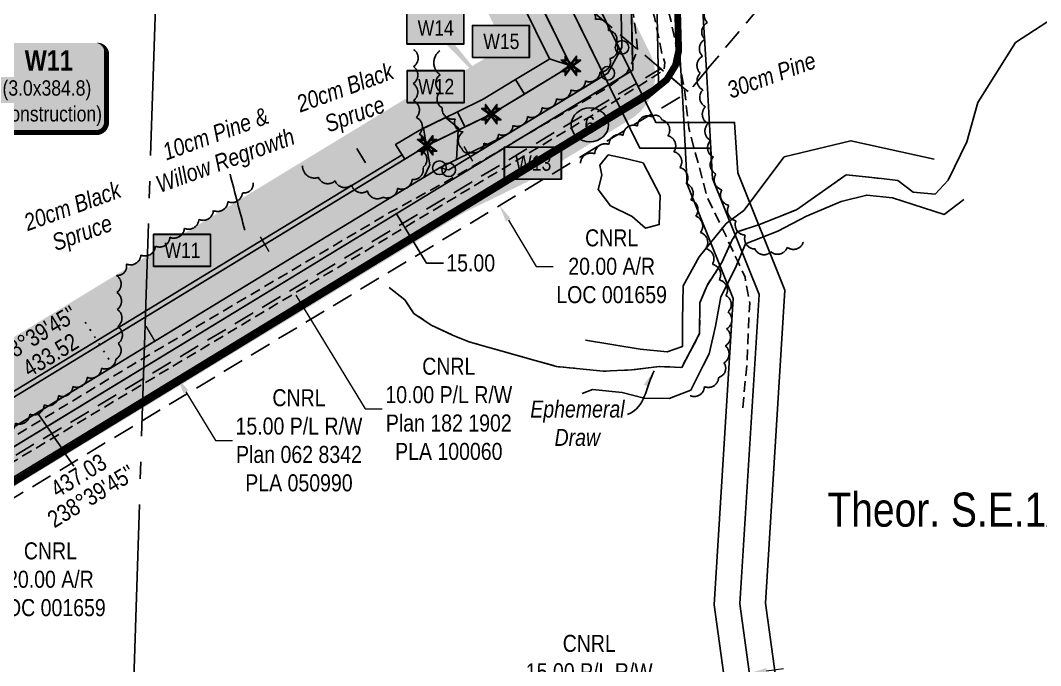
# Model space of a CAD drawing. Extents: x 351064 to 358960, y 6048061 to 6054858.
# Drawn here: x 354730 to 355329, y 6050112 to 6050491 of the extents above; entities that cross this region are included whole.
import ezdxf
from ezdxf.enums import TextEntityAlignment as Align

# ---------------------------------------------------------------- set-up
doc = ezdxf.new("R2010")
doc.units = 0
doc.header["$LTSCALE"] = 5
doc.header["$PDSIZE"] = 0.5
for name, pattern in [('0', [1, 1, 0]), ('foc-ACCESSROAD', [3.75, 2.5, -1.25]), ('foc-QUARTERLINE', [33, 25, -3, 2, -3]), ('foc-TOPO', [1, 0.2, -0.8]), ('foc-TOPO-ephemeral', [6.25, 3.125, -0.625, 0.625, -0.625, 0.625, -0.625]), ('UG_PIPE', [1.875, 1.25, -0.625])]:
    doc.linetypes.add(name, pattern=pattern)
doc.layers.get('Defpoints').update_dxf_attribs({"color": 9})
for name, color, linetype in [('AS-PIPE-UG', 44, 'UG_PIPE'), ('AS-ROADS', 254, 'Continuous'), ('C-AR', 13, 'foc-ACCESSROAD'), ('C-RW', 13, 'Continuous'), ('C-SYMBOL', 7, 'Continuous'), ('C-WS', 13, 'foc-ACCESSROAD'), ('CG-NOTES', 7, 'Continuous'), ('L-BD1', 253, 'Continuous'), ('L-MON', 1, 'Continuous'), ('L-SECQ', 8, 'foc-QUARTERLINE'), ('P-BUFFER-H 30m', 51, 'Continuous'), ('P-ELEVATION', 7, 'Continuous'), ('P-PROPOSED', 10, 'Continuous'), ('P-PROPOSED-H', 21, 'Continuous'), ('P-TEMP-BLOCKS', 250, 'Continuous'), ('P-TEMP-BLUE', 146, 'Continuous'), ('P-TXT', 4, 'Continuous'), ('T-BUSH', 110, '0'), ('T-BUSH-T', 110, 'Continuous'), ('T-CREEK', 160, 'Continuous'), ('T-DRAW', 143, 'foc-TOPO-ephemeral'), ('T-SLOPE', 48, 'Continuous'), ('T-VEGETATION CHANGE', 104, 'foc-TOPO'), ('T-WATER-T', 170, 'Continuous'), ('WETLAND', 143, 'Continuous')]:
    doc.layers.add(name, color=color, linetype=linetype)
doc.layers.add('C-AR-T', color=13, linetype='Continuous', lineweight=9)
doc.layers.add('C-RW-T', color=13, linetype='Continuous', lineweight=9)
doc.layers.add('P-EXISTINGCUT', color=125, linetype='Continuous', plot=False)
doc.layers.add('P-TEMP-BLUE-H', color=7, linetype='Continuous', true_color=0x99e6ff)
doc.styles.add('175L', font='ARIALN.TTF', dxfattribs={"height": 20})
doc.styles.add('80', font='ARIALN.TTF', dxfattribs={"height": 10})
doc.styles.add('80CG', font='ARIALN.TTF', dxfattribs={"height": 10})
doc.styles.add('80L', font='ARIALN.TTF', dxfattribs={"height": 10})
doc.styles.add('80LS', font='ARIALNI.TTF', dxfattribs={"height": 10})
doc.styles.add('BOLD', font='ARIALNB.TTF')
doc.styles.add('foc-LtypeFont', font='ARIALN.TTF', dxfattribs={"height": 7.35})
doc.linetypes.add('foc-TOPO-flowdirection-NOLINE', pattern='A,0,[">",foc-LtypeFont,S=0.3,R=0,X=0,Y=-0.945],-20,[">",foc-LtypeFont,S=0.3,R=0,X=0,Y=-0.945],0', length=20)
doc.dimstyles.new('Compass 5 000', dxfattribs={"dimscale": 5, "dimtxt": 9, "dimasz": 2, "dimexe": 0.2, "dimexo": 0.0625, "dimgap": 0.5, "dimtad": 0, "dimtih": 1, "dimtoh": 1, "dimzin": 0, "dimdsep": 46, "dimtxsty": '80CG', "dimcen": 0.1, "dimse1": 1, "dimse2": 1, "dimclrd": 256, "dimclrt": 256, "dimaunit": 1, "dimadec": 4, "dimazin": 0, "dimtfac": 0.06, "dimtofl": 0, "dimtmove": 0, "dimatfit": 1, "dimfxl": 0.2, "dimtolj": 1, "dimtzin": 0, "dimlwd": -1, "dimarcsym": 0})

# ---------------------------------------------------------------- blocks, each defined once
blk = doc.blocks.new('*D436')
at = {"layer": 'C-AR-T', "transparency": 16777216}
for p, q in [((354672.03, 6050214.23), (354666.83, 6050222.77)), ((354692.82, 6050180.06), (354703.37, 6050162.74)), ((354703.37, 6050162.74), (354713.37, 6050162.74))]:
    blk.add_line(p, q, dxfattribs=at)
for points in [[(354673.45, 6050215.09), (354670.6, 6050213.36), (354677.23, 6050205.68)], [(354694.25, 6050180.93), (354691.4, 6050179.2), (354687.62, 6050188.61)]]:
    blk.add_solid(points, dxfattribs=at)
at = {"layer": 'Defpoints', "color": 0, "transparency": 16777216}
for p in [(354726.94, 6050235.95), (354737.34, 6050218.87), (354677.23, 6050205.68)]:
    blk.add_point(p, dxfattribs=at)
at = {"layer": 'C-AR-T', "transparency": 16777216, "insert": (354747.69, 6050162.74), "char_height": 10, "attachment_point": 5, "style": '80CG'}
blk.add_mtext('\\A1;CNRL\\P20.00 A/R\\PLOC 001659', dxfattribs=at)
blk = doc.blocks.new('*D445')
at = {"layer": 'C-AR-T', "transparency": 16777216}
for p, q in [((354995.79, 6050408.4), (354990.63, 6050416.96)), ((355016.66, 6050373.73), (355032.99, 6050346.61)), ((355032.99, 6050346.61), (355042.99, 6050346.61))]:
    blk.add_line(p, q, dxfattribs=at)
for points in [[(354997.22, 6050409.26), (354994.36, 6050407.54), (355000.95, 6050399.83)], [(355018.09, 6050374.59), (355015.23, 6050372.87), (355011.5, 6050382.3)]]:
    blk.add_solid(points, dxfattribs=at)
at = {"layer": 'Defpoints', "color": 0, "transparency": 16777216}
for p in [(355011.5, 6050382.3), (354934.11, 6050359.59), (354944.67, 6050342.06)]:
    blk.add_point(p, dxfattribs=at)
at = {"layer": 'C-AR-T', "transparency": 16777216, "insert": (355077.3, 6050346.61), "char_height": 10, "attachment_point": 5, "style": '80CG'}
blk.add_mtext('\\A1;CNRL\\P20.00 A/R\\PLOC 001659', dxfattribs=at)
blk = doc.blocks.new('*D446')
at = {"layer": 'C-RW-T', "transparency": 16777216}
for p, q in [((354809.06, 6050302.91), (354803.87, 6050311.45)), ((354827.23, 6050272.98), (354844.57, 6050244.39)), ((354844.57, 6050244.39), (354854.57, 6050244.39))]:
    blk.add_line(p, q, dxfattribs=at)
for points in [[(354810.49, 6050303.77), (354807.64, 6050302.04), (354814.25, 6050294.36)], [(354828.65, 6050273.84), (354825.8, 6050272.11), (354822.04, 6050281.52)]]:
    blk.add_solid(points, dxfattribs=at)
at = {"layer": 'Defpoints', "color": 0, "transparency": 16777216}
for p in [(354894.61, 6050343.12), (354902.4, 6050330.29), (354822.04, 6050281.52)]:
    blk.add_point(p, dxfattribs=at)
at = {"layer": 'C-RW-T', "transparency": 16777216, "insert": (354893.66, 6050244.39), "char_height": 10, "attachment_point": 5, "style": '80CG'}
blk.add_mtext('\\A1;CNRL\\P15.00 P/L R/W\\PPlan 062 8342\\PPLA 050990', dxfattribs=at)
blk = doc.blocks.new('*D447')
at = {"layer": 'C-RW-T', "transparency": 16777216}
for p, q in [((354876.23, 6050355.39), (354871.03, 6050363.93)), ((354891.89, 6050329.66), (354932.57, 6050262.84)), ((354932.57, 6050262.84), (354942.57, 6050262.84))]:
    blk.add_line(p, q, dxfattribs=at)
for points in [[(354877.65, 6050356.26), (354874.8, 6050354.52), (354881.43, 6050346.85)], [(354893.31, 6050330.53), (354890.47, 6050328.8), (354886.69, 6050338.21)]]:
    blk.add_solid(points, dxfattribs=at)
at = {"layer": 'Defpoints', "color": 0, "transparency": 16777216}
for p in [(354941.59, 6050383.48), (354946.85, 6050374.83), (354881.43, 6050346.85)]:
    blk.add_point(p, dxfattribs=at)
at = {"layer": 'C-RW-T', "transparency": 16777216, "insert": (354981.66, 6050262.84), "char_height": 10, "attachment_point": 5, "style": '80CG'}
blk.add_mtext('\\A1;CNRL\\P10.00 P/L R/W\\PPlan 182 1902\\PPLA 100060', dxfattribs=at)
blk = doc.blocks.new('*D449')
at = {"layer": 'C-RW-T', "transparency": 16777216}
for p, q in [((355168.34, 6050109), (355178.24, 6050110.36)), ((355133.66, 6050104.25), (355103.24, 6050100.08))]:
    blk.add_line(p, q, dxfattribs=at)
for points in [[(355168.11, 6050110.65), (355168.56, 6050107.35), (355158.43, 6050107.64)], [(355133.44, 6050105.9), (355133.89, 6050102.6), (355143.57, 6050105.6)]]:
    blk.add_solid(points, dxfattribs=at)
at = {"layer": 'Defpoints', "color": 0, "transparency": 16777216}
for p in [(355158.43, 6050107.64), (355176, 6049979.42), (355161.14, 6049977.38)]:
    blk.add_point(p, dxfattribs=at)
at = {"layer": 'C-RW-T', "transparency": 16777216, "insert": (355064.15, 6050100.08), "char_height": 10, "attachment_point": 5, "style": '80CG'}
blk.add_mtext('\\A1;CNRL\\P15.00 P/L R/W\\PPlan 072 1315\\PPLA 041280', dxfattribs=at)
blk = doc.blocks.new('TEMP')
h = blk.add_hatch(color=255)
h.dxf.hatch_style = 1
h.paths.add_polyline_path([(0, 0.25), (-0.67, 1.15), (-0.67, 0.67), (-1.15, 0.67), (-0.25, 0), (-1.15, -0.67), (-0.67, -0.67), (-0.67, -1.15), (0, -0.25), (0.67, -1.15), (0.67, -0.67), (1.15, -0.67), (0.25, 0), (1.15, 0.67), (0.67, 0.67), (0.67, 1.15)])
h.paths.add_polyline_path([(0.57, 0.85), (0.57, 0.57), (0.85, 0.57), (0.08, 0), (0.85, -0.57), (0.57, -0.57), (0.57, -0.85), (0, -0.08), (-0.57, -0.85), (-0.57, -0.57), (-0.85, -0.57), (-0.08, 0), (-0.85, 0.57), (-0.57, 0.57), (-0.57, 0.85), (0, 0.08)], flags=16)
h = blk.add_hatch(color=1)
h.dxf.hatch_style = 1
h.paths.add_polyline_path([(0, 0.08), (-0.57, 0.85), (-0.57, 0.57), (-0.85, 0.57), (-0.08, 0), (-0.85, -0.57), (-0.57, -0.57), (-0.57, -0.85), (0, -0.08), (0.57, -0.85), (0.57, -0.57), (0.85, -0.57), (0.08, 0), (0.85, 0.57), (0.57, 0.57), (0.57, 0.85)])
at = {"color": 1}
for p, q in [((-0.08, 0), (0.08, 0)), ((0, 0.08), (0, -0.08))]:
    blk.add_line(p, q, dxfattribs=at)
at = {"color": 255, "flags": 128}
blk.add_lwpolyline([(-0.25, 0), (-1.15, 0.67), (-0.67, 0.67), (-0.67, 1.15), (0, 0.25), (0.67, 1.15), (0.67, 0.67), (1.15, 0.67), (0.25, 0), (1.15, -0.67), (0.67, -0.67), (0.67, -1.15), (0, -0.25), (-0.67, -1.15), (-0.67, -0.67), (-1.15, -0.67)], close=True, dxfattribs=at)
at = {"color": 1, "flags": 128}
blk.add_lwpolyline([(-0.08, 0), (-0.85, 0.57), (-0.57, 0.57), (-0.57, 0.85), (0, 0.08), (0.57, 0.85), (0.57, 0.57), (0.85, 0.57), (0.08, 0), (0.85, -0.57), (0.57, -0.57), (0.57, -0.85), (0, -0.08), (-0.57, -0.85), (-0.57, -0.57), (-0.85, -0.57)], close=True, dxfattribs=at)
blk = doc.blocks.new('fdia')
at = {"color": 255, "const_width": 1}
blk.add_lwpolyline([(-0.5, 0, 1), (0.5, 0, 1)], format="xyb", close=True, dxfattribs=at)
blk = doc.blocks.new('Fdiaa')
blk.add_blockref('fdia', (0, 0))
blk = doc.blocks.new('fdib')
at = {"color": 1, "const_width": 1.6}
blk.add_lwpolyline([(-0.4, 0, 1), (0.4, 0, 1)], format="xyb", close=True, dxfattribs=at)
at = {"color": 1}
blk.add_circle((0, 0), 0.8, dxfattribs=at)
blk = doc.blocks.new('Fdibb')
blk.add_blockref('fdib', (0, 0))
blk = doc.blocks.new('fdicc')
for name in ['Fdibb', 'Fdiaa']:
    blk.add_blockref(name, (0, 0))
blk = doc.blocks.new('FDI')
blk.add_blockref('fdicc', (0, 0))
blk = doc.blocks.new('Temp_Area5')
at = {"true_color": 0x99e6ff}
h = blk.add_hatch(color=141, dxfattribs=at)
h.dxf.hatch_style = 1
h.paths.add_polyline_path([(-16.83, -9.44), (16.33, -9.44), (16.33, 9.05), (-16.83, 9.05)])
at = {"color": 250}
for points in [[(-17.03, -9.64), (16.53, -9.64), (16.53, 9.25), (-17.03, 9.25)], [(-16.93, -9.54), (16.43, -9.54), (16.43, 9.15), (-16.93, 9.15)]]:
    blk.add_lwpolyline(points, close=True, dxfattribs=at)
at = {"color": 250, "style": '80L'}
blk.add_attdef('TEMPORARY', text='', height=9, dxfattribs=at).set_placement((0, -0.15), align=Align.MIDDLE_CENTER)
blk = doc.blocks.new('*D462')
at = {"layer": 'Defpoints', "color": 0, "transparency": 16777216}
for p in [(354945.77, 6050386.02), (354886.62, 6050367.55), (354894.42, 6050354.75)]:
    blk.add_point(p, dxfattribs=at)
at = {"layer": 'P-TXT', "transparency": 16777216}
for p, q in [((354932.78, 6050407.37), (354927.57, 6050415.91)), ((354950.98, 6050377.48), (354968.59, 6050348.55)), ((354968.59, 6050348.55), (354978.59, 6050348.55))]:
    blk.add_line(p, q, dxfattribs=at)
for points in [[(354934.2, 6050408.23), (354931.35, 6050406.5), (354937.98, 6050398.82)], [(354952.4, 6050378.34), (354949.55, 6050376.61), (354945.77, 6050386.02)]]:
    blk.add_solid(points, dxfattribs=at)
at = {"layer": 'P-TXT', "transparency": 16777216, "insert": (354994.53, 6050348.55), "char_height": 10, "attachment_point": 5, "style": '80CG'}
blk.add_mtext('\\A1;15.00', dxfattribs=at)
blk = doc.blocks.new('*U451')
at = {"true_color": 0x99e6ff}
h = blk.add_hatch(color=141, dxfattribs=at)
edge = h.paths.add_edge_path()
edge.add_line((-29, -34.15), (29, -34.15))
edge.add_arc((29, -28.15), 6, 270, 360)
edge.add_line((35, -28.15), (35, 12.5))
edge.add_arc((29, 12.5), 6, 0, 90)
edge.add_line((29, 18.5), (-29, 18.5))
edge.add_arc((-29, 12.5), 6, 90, 180)
edge.add_line((-35, 12.5), (-35, -28.15))
edge.add_arc((-29, -28.15), 6, 180, 270)
at = {"color": 250, "flags": 128}
blk.add_lwpolyline([(-29, -34.15, 3, 3, 0), (29, -34.15, 3, 3, 0.414214), (35, -28.15, 3, 3, 0), (35, 12.5, 3, 0, 0.414214), (29, 18.5, 0, 0, 0), (-29, 18.5, 0, 0, 0.414214), (-35, 12.5, 0, 0, 0), (-35, -28.15, 0, 3, 0.414214)], format="xyseb", close=True, dxfattribs=at)
at = {"flags": 128}
blk.add_lwpolyline([(-29.59, -22.29, 0, 7.5, 0), (0, 0, 0, 0, 0)], format="xyseb", dxfattribs=at)
at = {"color": 250}
for tag, p, height, style in [('TEMP_AREA_W1_001', (-9.21, 2.24), 12, 'BOLD'), ('ENTER_TEXT_001', (-30.66, -12.47), 9, '80')]:
    blk.add_attdef(tag, p, '', height=height, dxfattribs=dict(at, style=style))
blk = doc.blocks.new('*U564')
at = {"layer": 'P-ELEVATION'}
h = blk.add_hatch(color=111, dxfattribs=at)
h.dxf.hatch_style = 1
edge = h.paths.add_edge_path()
edge.add_ellipse((0, 0), major_axis=(-10.94, 0), ratio=0.913794, start_angle=0, end_angle=360)
at = {"layer": 'P-ELEVATION', "color": 7, "flags": 128}
blk.add_lwpolyline([(0, 0, 5, 0, 0), (-1.38, 31.82, 0, 0, 0)], format="xyseb", dxfattribs=at)
at = {"layer": 'P-ELEVATION', "color": 7}
blk.add_ellipse((0, 0), major_axis=(-10.94, 0), ratio=0.913794, dxfattribs=at)
at = {"layer": 'P-ELEVATION', "style": '80'}
blk.add_attdef('BEND', text='', height=10, dxfattribs=at).set_placement((0, 0), align=Align.MIDDLE_CENTER)

msp = doc.modelspace()

# ---------------------------------------------------------------- hatches: boundary and pattern name
at = {"layer": 'P-BUFFER-H 30m'}
h = msp.add_hatch(color=256, dxfattribs=at)
h.dxf.hatch_style = 1
edge = h.paths.add_edge_path()
edge.add_line((354366.078, 6050297.26), (354393.991, 6050348.637))
edge.add_line((354393.991, 6050348.637), (354376.759, 6050407.876))
edge.add_line((354376.759, 6050407.876), (354321.684, 6050433.109))
edge.add_arc((354334.176, 6050460.374), 29.99, 240.386046, 245.383886, ccw=False)
edge.add_line((354319.357, 6050434.301), (354188.086, 6050508.916))
edge.add_arc((354202.905, 6050534.989), 29.99, 150.386046, 240.386046, ccw=False)
edge.add_line((354176.833, 6050549.808), (354181.773, 6050558.499))
edge.add_arc((354207.845, 6050543.679), 29.99, 60.386046, 150.386046, ccw=False)
edge.add_line((354222.665, 6050569.752), (354352.419, 6050496))
edge.add_line((354352.419, 6050496), (354422.537, 6050463.874))
edge.add_arc((354410.045, 6050436.609), 29.99, 16.219301, 65.383886, ccw=False)
edge.add_line((354438.841, 6050444.986), (354465.779, 6050352.383))
edge.add_arc((354436.982, 6050344.007), 29.99, -28.514395, 16.219301, ccw=False)
edge.add_line((354463.335, 6050329.69), (354448.679, 6050302.714))
edge.add_line((354448.679, 6050302.714), (354488.706, 6050279.962))
edge.add_line((354488.706, 6050279.962), (354591.715, 6050223.094))
edge.add_line((354591.715, 6050223.094), (354953.36, 6050443.305))
edge.add_arc((354968.957, 6050417.69), 29.99, 115.946149, 121.337846, ccw=False)
edge.add_line((354955.836, 6050444.657), (354992.244, 6050462.372))
edge.add_line((354992.244, 6050462.372), (355014.351, 6050475.798))
edge.add_line((355014.351, 6050475.798), (354989.669, 6050525.979))
edge.add_arc((355016.58, 6050539.216), 29.99, 117.8917, 206.1903, ccw=False)
edge.add_line((355002.551, 6050565.722), (355078.935, 6050606.151))
edge.add_arc((355092.965, 6050579.645), 29.99, 27.8917, 117.8917, ccw=False)
edge.add_line((355119.471, 6050593.674), (355124.148, 6050584.839))
edge.add_arc((355097.641, 6050570.809), 29.99, -62.1083, 27.8917, ccw=False)
edge.add_line((355111.671, 6050544.303), (355074.014, 6050524.372))
edge.add_line((355074.014, 6050524.372), (355099.797, 6050471.951))
edge.add_arc((355072.886, 6050458.715), 29.99, -58.729738, 26.1903, ccw=False)
edge.add_line((355088.453, 6050433.081), (355029.374, 6050397.203))
edge.add_arc((355013.807, 6050422.836), 29.99, 295.946149, 301.270262, ccw=False)
edge.add_line((355026.928, 6050395.869), (354990.544, 6050378.165))
edge.add_line((354990.544, 6050378.165), (354618.623, 6050151.697))
edge.add_arc((354603.025, 6050177.312), 29.99, 270.045966, 301.337846, ccw=False)
edge.add_line((354603.05, 6050147.322), (354581.62, 6050147.305))
edge.add_arc((354581.596, 6050177.295), 29.99, 241.098181, 270.045966, ccw=False)
edge.add_line((354567.101, 6050151.04), (354452.306, 6050214.415))
edge.add_arc((354466.801, 6050240.67), 29.99, 240.385526, 241.098181, ccw=False)
edge.add_line((354451.981, 6050214.597), (354377.611, 6050256.87))
edge.add_arc((354392.431, 6050282.943), 29.99, 151.485605, 240.385526, ccw=False)
at = {"layer": 'P-PROPOSED-H'}
h = msp.add_hatch(color=256, dxfattribs=at)
h.dxf.hatch_style = 1
h.paths.add_polyline_path([(354392.431, 6050282.943), (354426.234, 6050345.164), (354401.723, 6050429.426), (354334.176, 6050460.374), (354202.905, 6050534.989), (354207.845, 6050543.679), (354338.737, 6050469.28), (354410.045, 6050436.609), (354436.982, 6050344.007), (354408.283, 6050291.18), (354474.048, 6050253.797), (354585.494, 6050192.272), (354598.805, 6050192.299), (354968.957, 6050417.69), (355006.619, 6050436.015), (355053.374, 6050464.409), (355016.58, 6050539.216), (355092.965, 6050579.645), (355097.641, 6050570.809), (355034.253, 6050537.259), (355072.886, 6050458.715), (355013.807, 6050422.836), (354976.153, 6050404.515), (354603.025, 6050177.312), (354581.596, 6050177.295), (354466.801, 6050240.67)])
at = {"layer": 'P-TEMP-BLUE-H'}
h = msp.add_hatch(color=256, dxfattribs=at)
h.dxf.hatch_style = 1
h.paths.add_polyline_path([(355024.58, 6050501.433), (355040.795, 6050468.466), (355053.374, 6050464.409), (355033.102, 6050505.625)])
h = msp.add_hatch(color=256, dxfattribs=at)
h.dxf.hatch_style = 1
h.paths.add_polyline_path([(355040.366, 6050468.205), (355020.843, 6050456.349), (355026.032, 6050447.804), (355053.374, 6050464.409), (355040.795, 6050468.466)])
h = msp.add_hatch(color=256, dxfattribs=at)
h.dxf.hatch_style = 1
h.paths.add_polyline_path([(354991.114, 6050428.471), (355006.619, 6050436.015), (355026.032, 6050447.804), (355020.843, 6050456.349), (355001.827, 6050444.801), (354986.74, 6050437.46)])
h = msp.add_hatch(color=256, dxfattribs=at)
h.dxf.hatch_style = 1
h.paths.add_polyline_path([(354955.789, 6050409.671), (354968.957, 6050417.69), (354991.114, 6050428.471), (354986.74, 6050437.46), (354964.164, 6050426.475), (354950.443, 6050418.118)])
h = msp.add_hatch(color=256, dxfattribs=at)
h.dxf.hatch_style = 1
h.paths.add_polyline_path([(354976.153, 6050404.515), (355013.807, 6050422.836), (354981.651, 6050403.308)])
h = msp.add_hatch(color=256, dxfattribs=at)
h.dxf.hatch_style = 1
h.paths.add_polyline_path([(354625.69, 6050212.181), (354954.185, 6050412.205), (354955.789, 6050409.671), (354627.25, 6050209.619)])

# ---------------------------------------------------------------- linework, layer by layer
at = {"layer": 'AS-PIPE-UG', "flags": 128}
for points in [[(355099.21, 6050558.021), (355086.522, 6050551.18), (355077.206, 6050546.472), (355069.294, 6050542.987), (355067.095, 6050541.378), (355068.237, 6050534.888), (355070.663, 6050530.708), (355073.866, 6050524.039), (355078.911, 6050514.605), (355086.468, 6050501.369), (355090.002, 6050495.266), (355091.358, 6050485.696), (355092.523, 6050473.778), (355090.344, 6050468.464), (355086.234, 6050460.151), (355076.485, 6050452.604), (355037.139, 6050429.667), (354985.43, 6050399.389), (354946.534, 6050377.96), (354794.857, 6050288.247), (354733.483, 6050251.028), (354680.802, 6050218.028), (354629.634, 6050185.814), (354614.327, 6050175.856), (354597.292, 6050166.732), (354570.239, 6050155.809)], [(355104.114, 6050552.852), (355103.169, 6050553.744), (355107.805, 6050556.081), (355110.834, 6050550.202), (355110.834, 6050550.202), (355108.367, 6050548.994), (355102.17, 6050546.366), (355098.877, 6050538.825), (355101.017, 6050530.017), (355107.172, 6050510.198), (355112.067, 6050491.177), (355114.439, 6050480.145), (355117.437, 6050464.895), (355120.161, 6050450.215), (355122.593, 6050427.789), (355133.392, 6050387.353), (355142.616, 6050368.291), (355151.12, 6050349.9), (355155.633, 6050340.249), (355158.37, 6050325.083), (355157.651, 6050310.047), (355156.803, 6050290.442), (355154.189, 6050261.756)], [(354092.949, 6050442.316), (354157.278, 6050406.569), (354196.629, 6050383.517), (354252.629, 6050352.691), (354321.91, 6050314.057), (354397.968, 6050273.003), (354458.205, 6050238.12), (354513.593, 6050205.91), (354561.103, 6050179.173), (354590.763, 6050163.081), (354599.329, 6050162.086), (354605.361, 6050161.814), (354610.359, 6050163.25), (354616.799, 6050166.575), (355068.689, 6050437.083), (355092.502, 6050452.114), (355101.309, 6050457.607), (355108.12, 6050462.037), (355108.619, 6050466.353), (355106.996, 6050470.816), (355105.597, 6050478.01), (355102.375, 6050492.906), (355098.257, 6050506.65), (355093.874, 6050523.22), (355090.86, 6050534.539), (355089.502, 6050539.047), (355088.493, 6050541.994), (355087.869, 6050545.345), (355092.024, 6050548.439)]]:
    msp.add_lwpolyline(points, dxfattribs=at)
at = {"layer": 'AS-ROADS', "const_width": 3.999, "flags": 128}
msp.add_lwpolyline([(355115.862, 6050503.113), (355116.667, 6050473.195), (355114.794, 6050464.721), (355109.687, 6050456.314), (355098.376, 6050447.113), (355052.991, 6050419.545), (354607.543, 6050147.433)], dxfattribs=at)
at = {"layer": 'C-AR', "flags": 128}
msp.add_lwpolyline([(354598.614, 6050158.638), (354802.344, 6050280.666), (355103.721, 6050461.179), (355106.248, 6050462.611), (355118.586, 6050452.265), (355119.648, 6050451.375), (355122.401, 6050449.067), (355118.919, 6050446.97), (354801.553, 6050255.899), (354620.082, 6050146.644)], close=True, dxfattribs=at)
at = {"layer": 'C-RW', "flags": 128}
for points in [[(355731.423, 6051053.376), (355700.844, 6051035.489), (355522.705, 6050889.594), (355154.426, 6050588.163), (355124.463, 6050585.006), (355034.253, 6050537.259), (355093.834, 6050416.124), (355135.421, 6050416.124), (355136.544, 6050398.165), (355163.908, 6050330.143), (355152.555, 6050148.293), (355197.412, 6049821.954), (355492.312, 6049649.084)], [(355523.699, 6049648.066), (355211.276, 6049831.208), (355167.614, 6050148.852), (355179.085, 6050332.593), (355151.359, 6050401.516), (355149.507, 6050431.119), (355103.169, 6050431.119), (355051.926, 6050535.303), (355115.575, 6050568.991), (355160.455, 6050573.72), (355532.203, 6050877.99), (355709.433, 6051023.141), (355730.861, 6051035.675)], [(354568.484, 6050144.577), (354984.764, 6050398.181), (355079.548, 6050455.743), (355089.678, 6050461.895), (355089.431, 6050473.744), (355087.988, 6050543.087), (355120.244, 6050560.16), (355117.438, 6050565.461), (355081.914, 6050546.659), (355083.365, 6050475.252), (355075.063, 6050460.037), (354981.651, 6050403.308), (354976.153, 6050404.515), (354573.164, 6050159.129), (354365.34, 6050273.862), (354094.268, 6050426.625), (354014.11, 6050471.751), (354007.826, 6050475.289), (353984.508, 6050489.781), (353906.057, 6050538.538)], [(353906.331, 6050547.098), (354020.975, 6050476.83), (354112.449, 6050424.84), (354459.391, 6050227.634), (354577.735, 6050162.266), (354626.504, 6050162.365), (354992.566, 6050385.375), (355104.85, 6050453.565), (355103.172, 6050534.158), (355127.258, 6050546.906), (355120.244, 6050560.16), (355087.988, 6050543.087), (355089.678, 6050461.895), (354984.764, 6050398.181), (354622.282, 6050177.351), (354581.586, 6050177.269), (354466.801, 6050240.67), (354119.858, 6050437.877), (354028.6, 6050489.744), (353906.885, 6050564.347)], [(355471.574, 6049649.756), (355327.253, 6049734.428), (355182.824, 6049819.174), (355182.31, 6049822.923), (355137.496, 6050147.734), (355148.731, 6050327.693), (355121.729, 6050394.814), (355118.919, 6050446.969), (355118.586, 6050452.265), (355114.223, 6050521.739), (355113.866, 6050527.411), (355128.832, 6050528.349), (355133.015, 6050461.725), (355136.544, 6050398.165), (355163.908, 6050330.143), (355152.555, 6050148.293), (355197.412, 6049821.954), (355348.162, 6049733.75), (355492.485, 6049649.078)]]:
    msp.add_lwpolyline(points, dxfattribs=at)
at = {"layer": 'C-WS', "flags": 128}
msp.add_lwpolyline([(355133.015, 6050461.725), (355122.401, 6050449.067), (355119.648, 6050451.375), (355118.586, 6050452.265), (355106.308, 6050462.561), (355103.655, 6050464.785), (355091.163, 6050475.259), (355088.42, 6050477.559), (355082.325, 6050482.669), (355030.46, 6050526.157), (355049.026, 6050548.294), (355069.003, 6050572.125), (355107.548, 6050618.096), (355160.545, 6050573.656), (355172.239, 6050563.854), (355196.5, 6050543.507), (355199.489, 6050541.008), (355133.89, 6050462.769), (355133.015, 6050461.725)], close=True, dxfattribs=at)
at = {"layer": 'L-SECQ', "flags": 128}
msp.add_lwpolyline([(354785.458, 6049752.025), (354809.862, 6050516.049)], dxfattribs=at)
at = {"layer": 'P-EXISTINGCUT', "flags": 128}
for points in [[(354966.778, 6050427.747), (354979.801, 6050434.083), (354987.317, 6050427.785), (354987.238, 6050426.585), (354968.957, 6050417.69), (354968.59, 6050417.466)], [(354986.108, 6050409.359), (354976.153, 6050404.515), (354966.925, 6050398.896), (354970.566, 6050406.254), (354968.59, 6050417.466), (354987.238, 6050426.585)]]:
    msp.add_lwpolyline(points, close=True, dxfattribs=at)
at = {"layer": 'P-PROPOSED', "flags": 128}
msp.add_lwpolyline([(354598.805, 6050192.299), (354968.957, 6050417.69), (355006.619, 6050436.015), (355053.374, 6050464.409), (355016.58, 6050539.216), (355092.965, 6050579.645), (355097.641, 6050570.809), (355034.253, 6050537.259), (355072.886, 6050458.715), (355013.807, 6050422.836), (354976.153, 6050404.515), (354603.025, 6050177.312)], dxfattribs=at)
at = {"layer": 'P-TEMP-BLOCKS', "flags": 128}
for points in [[(355008.168, 6050448.651, 0, 4.998, 0), (354973.971, 6050486.784, 0, 0, 0)], [(355033.398, 6050454.484, 0, 4.998, 0), (355022.753, 6050472.234, 0, 0, 0)]]:
    msp.add_lwpolyline(points, format="xyseb", dxfattribs=at)
at = {"layer": 'P-TEMP-BLUE', "flags": 128}
for points in [[(355024.58, 6050501.433), (355040.795, 6050468.466), (355053.374, 6050464.409), (355033.102, 6050505.625)], [(355040.366, 6050468.205), (355020.843, 6050456.349), (355026.032, 6050447.804), (355053.374, 6050464.409), (355040.795, 6050468.466), (355040.366, 6050468.205)], [(354955.789, 6050409.671), (354968.957, 6050417.69), (354991.114, 6050428.471), (354986.74, 6050437.46), (354964.164, 6050426.475), (354950.443, 6050418.118)], [(354976.153, 6050404.515), (355013.807, 6050422.836), (354981.651, 6050403.308)]]:
    msp.add_lwpolyline(points, close=True, dxfattribs=at)
for points in [[(354991.114, 6050428.471), (355006.619, 6050436.015), (355026.032, 6050447.804), (355020.843, 6050456.349), (355001.827, 6050444.801), (354986.74, 6050437.46), (354991.114, 6050428.471)], [(354625.69, 6050212.181), (354954.185, 6050412.205), (354955.789, 6050409.671), (354627.25, 6050209.619), (354625.69, 6050212.181)]]:
    msp.add_lwpolyline(points, dxfattribs=at)
at = {"layer": 'T-BUSH', "flags": 128}
for points in [[(355280.813, 6050675.991, -0.5205671), (355273.059, 6050669.682, -0.5205671), (355265.304, 6050663.372, -0.5205671), (355257.55, 6050657.063, -0.5205671), (355249.796, 6050650.754, -0.5205671), (355242.042, 6050644.445, -0.5205671), (355234.288, 6050638.135, -0.5205671), (355226.533, 6050631.826, -0.5205671), (355218.779, 6050625.517, -0.5205671), (355211.025, 6050619.207, -0.5205671), (355203.271, 6050612.898, -0.5205671), (355195.517, 6050606.589, -0.5205671), (355187.762, 6050600.28, -0.5205671), (355180.008, 6050593.97, -0.5205671), (355172.254, 6050587.661, -0.5205671), (355164.5, 6050581.352, -0.5205671), (355156.315, 6050583.157, -0.5205671), (355148.179, 6050588.966, -0.5205671), (355140.043, 6050594.774, -0.5205671), (355131.907, 6050600.583, -0.5205671), (355123.771, 6050606.392, -0.5205671), (355115.774, 6050609.817, -0.5205671), (355108.368, 6050603.102, -0.5205671), (355100.962, 6050596.388, -0.5205671), (355093.556, 6050589.673, -0.5205671), (355086.163, 6050582.946, -0.5205671), (355079.553, 6050575.446, -0.5205671), (355072.944, 6050567.946, -0.5205671), (355066.334, 6050560.446, -0.5205671), (355059.725, 6050552.946, -0.5205671), (355053.115, 6050545.446, -0.5205671), (355046.506, 6050537.946, -0.5205671), (355039.613, 6050530.74, -0.5205671), (355031.872, 6050524.415, -0.5205671), (355037.612, 6050517.838, -0.5205671), (355045.111, 6050511.229, -0.5205671), (355052.611, 6050504.619, -0.5205671), (355060.218, 6050498.133, -0.5205671), (355067.838, 6050491.662, -0.5205671), (355075.458, 6050485.191, -0.5205671), (355079.909, 6050477.623, -0.5205671), (355076.297, 6050468.641, -0.5205671), (355070.486, 6050460.736, -0.5205671), (355061.971, 6050455.498, -0.5205671), (355053.456, 6050450.261, -0.5205671), (355044.942, 6050445.023, -0.5205671), (355036.427, 6050439.786, -0.5205671), (355027.908, 6050434.555, -0.5205671), (355019.375, 6050429.346, -0.5205671), (355010.842, 6050424.138, -0.5205671), (355002.31, 6050418.929, -0.5205671), (354993.777, 6050413.721, -0.5205671), (354989.522, 6050415.582, -0.5205671), (354990.176, 6050425.557, -0.5205671), (354985.473, 6050433.242, -0.5205671), (354977.811, 6050439.663, -0.5205671), (354976.698, 6050449.175, -0.5205671), (354976.611, 6050459.171, -0.5205671), (354976.487, 6050473.296)], [(355189.901, 6050360.91, -0.520567), (355180.406, 6050357.783, -0.5205671), (355170.855, 6050355.088, -0.5205671), (355161.501, 6050356.815, -0.5205671), (355155.76, 6050364.999, -0.5205671), (355150.308, 6050373.347, -0.5205671), (355146.182, 6050382.453, -0.5205671), (355142.057, 6050391.559, -0.5205671), (355138.58, 6050400.858, -0.5205671), (355137.041, 6050410.736, -0.5205671), (355135.501, 6050420.613, -0.5205671), (355133.962, 6050430.491, -0.5205671), (355132.422, 6050440.369, -0.5205671), (355130.883, 6050450.246, -0.5205671), (355129.343, 6050460.124, -0.5205671), (355130.731, 6050470.02, -0.5205671), (355132.144, 6050479.916, -0.5205671), (355133.556, 6050489.813, -0.5205671), (355134.969, 6050499.709, -0.5205671), (355141.362, 6050507.337, -0.5205671), (355147.901, 6050514.899, -0.5205671), (355155.358, 6050520.947, -0.5205671), (355165.084, 6050523.259, -0.5205671), (355174.285, 6050526.772, -0.5205671), (355182.596, 6050532.328, -0.5205671), (355190.907, 6050537.884, -0.5205671), (355193.719, 6050544.244, -0.5205671), (355187.345, 6050551.946, -0.5205671), (355180.972, 6050559.648, -0.5205671), (355180.35, 6050567.716, -0.5205671), (355188.125, 6050574, -0.5205671), (355195.9, 6050580.284, -0.5205671), (355203.674, 6050586.567, -0.5205671), (355211.449, 6050592.851, -0.5205671), (355219.224, 6050599.135, -0.5205671), (355226.999, 6050605.419, -0.5205671), (355234.774, 6050611.703, -0.5205671), (355242.549, 6050617.987, -0.5205671), (355250.324, 6050624.27, -0.5205671), (355258.099, 6050630.554, -0.5205671), (355265.874, 6050636.838, -0.5205671), (355273.648, 6050643.122, -0.5205671), (355281.423, 6050649.406, -0.5205671), (355289.198, 6050655.69, -0.3047235), (355292.596, 6050661.586, -0.3047235)], [(354866.719, 6050395.658, -0.5205671), (354860.442, 6050389.834, -0.5205671), (354851.922, 6050384.604, -0.5205671), (354843.403, 6050379.374, -0.5205671), (354834.884, 6050374.144, -0.5205671), (354826.364, 6050368.914, -0.5205671), (354817.845, 6050363.684, -0.5205671), (354809.326, 6050358.453, -0.5205671), (354800.806, 6050353.223, -0.5205671), (354792.287, 6050347.993, -0.5205671), (354786.487, 6050341.285, -0.5205671), (354786.736, 6050331.292, -0.5205671), (354786.986, 6050321.298, -0.5205671), (354787.235, 6050311.304, -0.5205671), (354787.484, 6050301.311, -0.5205671), (354786.123, 6050292.172, -0.5205671), (354777.706, 6050286.778, -0.5205671), (354769.289, 6050281.385, -0.5205671), (354760.872, 6050275.991, -0.5205671), (354752.455, 6050270.598, -0.5205671), (354744.038, 6050265.204, -0.5205671), (354735.621, 6050259.811, -0.5205671), (354727.189, 6050254.442, -0.5205671), (354718.636, 6050249.268, -0.5205671), (354710.082, 6050244.093, -0.5205671), (354701.529, 6050238.918, -0.5205671), (354692.976, 6050233.743, -0.5205671), (354684.423, 6050228.568, -0.5205671), (354675.87, 6050223.393, -0.5205671), (354667.317, 6050218.219, -0.5205671), (354658.764, 6050213.044, -0.5205671), (354650.211, 6050207.869, -0.5205671), (354641.658, 6050202.694, -0.5205671), (354633.104, 6050197.519, -0.5205671), (354624.005, 6050193.884, -0.5205671), (354614.103, 6050192.515, -0.5205671), (354604.2, 6050191.145, -0.5205671), (354594.298, 6050189.776, -0.5205671), (354584.395, 6050188.407, -0.5205671), (354574.493, 6050187.037, -0.5205671), (354564.897, 6050187.644, -0.5205671), (354555.873, 6050191.947, -0.5205671), (354546.85, 6050196.25, -0.5205671), (354537.827, 6050200.553, -0.5205671), (354528.804, 6050204.856, -0.5205671), (354519.78, 6050209.159, -0.5205671), (354511.359, 6050214.544, -0.5205671), (354502.943, 6050219.939, -0.5205671), (354494.527, 6050225.334, -0.5205671), (354486.111, 6050230.729, -0.5205671), (354477.695, 6050236.125, -0.5205671), (354469.28, 6050241.52, -0.5205671), (354460.637, 6050246.539, -0.5205671), (354451.943, 6050251.474, -0.5205671), (354443.249, 6050256.409, -0.5205671), (354434.556, 6050261.344, -0.5205671), (354425.862, 6050266.279, -0.5205671), (354417.168, 6050271.214, -0.5205671), (354408.474, 6050276.148, -0.5205671), (354399.756, 6050281.04, -0.5205671), (354390.967, 6050285.802, -0.5205671), (354382.177, 6050290.564, -0.5205671), (354373.387, 6050295.326, -0.5205671), (354364.598, 6050300.088, -0.5205671), (354355.808, 6050304.85, -0.5205671), (354347.018, 6050309.612, -0.5205671), (354338.229, 6050314.374, -0.5205671), (354329.439, 6050319.136, -0.5205671), (354320.602, 6050323.809, -0.5205671), (354311.75, 6050328.454, -0.5205671), (354302.897, 6050333.098, -0.5205671), (354294.045, 6050337.743, -0.5205671), (354285.193, 6050342.387, -0.5205671), (354276.34, 6050347.032, -0.5205671), (354267.488, 6050351.676, -0.5205671), (354258.648, 6050356.343, -0.5205671), (354250.05, 6050361.442, -0.5205671), (354241.452, 6050366.542, -0.5205671), (354232.854, 6050371.642, -0.5205671), (354224.256, 6050376.741, -0.5205671), (354215.657, 6050381.841, -0.5205671), (354207.059, 6050386.941, -0.5205671), (354198.374, 6050391.881, -0.5205671), (354189.467, 6050396.422, -0.5205671), (354180.561, 6050400.962, -0.5205671), (354171.655, 6050405.502, -0.5205671), (354162.748, 6050410.042, -0.5205671), (354154.178, 6050415.182, -0.5205671), (354145.655, 6050420.406, -0.5205671), (354137.132, 6050425.63, -0.5205671), (354128.609, 6050430.854, -0.5205671), (354120.085, 6050436.078, -0.5205671), (354111.48, 6050441.165, -0.5205671), (354102.872, 6050446.249, -0.5205671), (354094.265, 6050451.333, -0.5205671), (354085.658, 6050456.417, -0.5205671), (354077.05, 6050461.501, -0.5205671), (354068.443, 6050466.586, -0.5205671), (354059.836, 6050471.67, -0.5205671), (354051.228, 6050476.754, -0.5205671), (354042.621, 6050481.838, -0.5205671), (354030.984, 6050488.712, -0.5205671)], [(354961.117, 6050473.924, -0.5205671), (354960.965, 6050463.928, -0.5205671), (354960.814, 6050453.932, -0.5205671), (354960.877, 6050443.954, -0.5205671), (354962.612, 6050434.109, -0.5205671), (354964.347, 6050424.264, -0.5205671), (354966.082, 6050414.419, -0.5205671), (354966.483, 6050404.765, -0.5205671), (354960.106, 6050397.594, -0.5205671), (354951.543, 6050392.435, -0.5205671), (354942.981, 6050387.277, -0.5205671), (354933.908, 6050390.914, -0.5205671), (354924.586, 6050394.418, -0.5205671), (354914.885, 6050396.828, -0.5205671), (354905.091, 6050398.832, -0.5205671), (354895.737, 6050405.751, -0.5205671)], [(355058.987, 6050407.227, -0.5205671), (355067.354, 6050412.698, -0.5205671), (355075.721, 6050418.169, -0.5205671), (355084.087, 6050423.641, -0.5205671), (355092.454, 6050429.112, -0.5205671), (355100.821, 6050434.583, -0.5205671), (355106.784, 6050432.657, -0.5205671), (355110.335, 6050423.313, -0.5205671), (355113.887, 6050413.968, -0.5205671), (355117.439, 6050404.624, -0.5205671), (355120.991, 6050395.279, -0.5205671), (355123.872, 6050385.711, -0.5205671), (355126.653, 6050376.108, -0.5205671), (355129.434, 6050366.506, -0.5205671), (355132.511, 6050357.01, -0.5205671), (355136.473, 6050347.832, -0.5205671), (355140.434, 6050338.654, -0.5205671), (355144.396, 6050329.475, -0.5205671), (355145.638, 6050319.846, -0.5205671), (355144.851, 6050309.88, -0.5205671), (355144.063, 6050299.915, -0.5205671), (355143.276, 6050289.949, -0.5205671), (355140.166, 6050281.369, -0.5205671), (355131.769, 6050275.945, -0.5205671), (355123.481, 6050270.592, -0.5205671)]]:
    msp.add_lwpolyline(points, format="xyb", dxfattribs=at)
at = {"layer": 'T-CREEK', "flags": 128}
msp.add_lwpolyline([(355235.715, 6050398.152), (355245.385, 6050397.09), (355254.343, 6050390.26), (355267.371, 6050389.065), (355275.021, 6050397.145), (355285.89, 6050419.683), (355292.373, 6050442.889), (355314.394, 6050478.05), (355340.118, 6050494.66), (355357.418, 6050515.391), (355358.454, 6050522.5), (355352.5, 6050564.223), (355352.5, 6050588.878), (355367.5, 6050603.919), (355412.5, 6050629.796), (355442.5, 6050656.711), (355457.5, 6050677.717), (355477.199, 6050704.363), (355494.146, 6050702.5), (355547.5, 6050687.343), (355568.5, 6050672.5), (355637.5, 6050703.123)], dxfattribs=at)
at = {"layer": 'T-CREEK', "linetype": 'foc-TOPO-flowdirection-NOLINE', "flags": 128}
msp.add_lwpolyline([(355235.715, 6050398.152), (355245.385, 6050397.09), (355254.343, 6050390.26), (355267.371, 6050389.065), (355275.021, 6050397.145), (355285.89, 6050419.683), (355292.373, 6050442.889), (355314.394, 6050478.05), (355340.118, 6050494.66), (355357.418, 6050515.391), (355358.454, 6050522.5), (355352.5, 6050564.223), (355352.5, 6050588.878), (355367.5, 6050603.919), (355412.5, 6050629.796), (355442.5, 6050656.711), (355457.5, 6050677.717), (355477.199, 6050704.363), (355494.146, 6050702.5), (355547.5, 6050687.343), (355568.5, 6050672.5), (355637.5, 6050703.123)], dxfattribs=at)
at = {"layer": 'T-DRAW', "linetype": 'foc-TOPO-flowdirection-NOLINE', "flags": 128}
for points in [[(355235.715, 6050398.152), (355245.385, 6050397.09), (355254.343, 6050390.26), (355267.371, 6050389.065), (355275.021, 6050397.145), (355285.89, 6050419.683)], [(354946.662, 6050334.262), (354955.752, 6050327.009), (354961.052, 6050318.99), (354971.241, 6050312.084), (354983.846, 6050306.249), (354993.586, 6050302.27), (354999.624, 6050300.531), (355044.958, 6050287.791), (355072.274, 6050284.987), (355089.037, 6050285.736), (355105.47, 6050287.77), (355118.52, 6050287.241), (355128.986, 6050307.18), (355129.046, 6050325.211), (355133.319, 6050335.436), (355142.091, 6050348.848), (355147.872, 6050361.806), (355151.007, 6050366.829), (355164.083, 6050371.2), (355185.899, 6050379.858), (355215.08, 6050400.42), (355235.715, 6050398.152)]]:
    msp.add_lwpolyline(points, dxfattribs=at)
at = {"layer": 'T-DRAW', "flags": 128}
msp.add_lwpolyline([(354946.662, 6050334.262), (354955.752, 6050327.009), (354961.052, 6050318.99), (354971.241, 6050312.084), (354983.846, 6050306.249), (354993.586, 6050302.27), (354999.624, 6050300.531), (355044.958, 6050287.791), (355072.274, 6050284.987), (355089.037, 6050285.736), (355105.47, 6050287.77), (355118.52, 6050287.241), (355128.986, 6050307.18), (355129.046, 6050325.211), (355133.319, 6050335.436), (355142.091, 6050348.848), (355147.872, 6050361.806), (355151.007, 6050366.829), (355164.083, 6050371.2), (355185.899, 6050379.858), (355215.08, 6050400.42), (355235.715, 6050398.152)], dxfattribs=at)
at = {"layer": 'T-SLOPE', "flags": 128}
for points in [[(355062.038, 6050303.228), (355094.148, 6050297.931), (355109.955, 6050296.314), (355118.979, 6050299.585), (355118.949, 6050314.958), (355119.34, 6050335.209), (355128.675, 6050352.17), (355144.631, 6050371.71), (355154.905, 6050379.512), (355178.625, 6050411.034), (355217.87, 6050420.396), (355266.629, 6050409.481)], [(355284.068, 6050385.962), (355272.565, 6050377.077), (355242.312, 6050386.823), (355227.114, 6050388.507), (355212.005, 6050384.637), (355191.662, 6050376), (355174.955, 6050367.29), (355155.965, 6050359.861), (355149.934, 6050345.371), (355141.37, 6050328.733), (355138.313, 6050311.436), (355134.484, 6050295.2), (355131.064, 6050288.443), (355123.722, 6050273.937), (355111.173, 6050269.02), (355096.381, 6050269.125), (355083.554, 6050272.483), (355066.032, 6050274.218), (355059.953, 6050271.886)]]:
    msp.add_lwpolyline(points, dxfattribs=at)
at = {"layer": 'T-VEGETATION CHANGE', "flags": 128}
msp.add_lwpolyline([(354784.76, 6050287.736), (354765.985, 6050317.261)], dxfattribs=at)
at = {"layer": 'WETLAND', "flags": 128}
msp.add_lwpolyline([(355075.345, 6050412.114), (355086.271, 6050409.759), (355095.767, 6050407.458), (355105.701, 6050388.315), (355105.22, 6050371.184), (355097.131, 6050368.997), (355089.389, 6050375.806), (355076.593, 6050382.234), (355069.395, 6050391.816), (355071.47, 6050400.104), (355070.308, 6050406.128), (355075.345, 6050412.114)], close=True, dxfattribs=at)

# ---------------------------------------------------------------- block references
at = {"layer": 'CG-NOTES', "xscale": 0.99967406, "yscale": 0.99967406, "zscale": 0.99967406}
msp.add_blockref('*U564', (355064.514, 6050429.748), dxfattribs=at).add_auto_attribs({'BEND': '6'})
at = {"layer": 'L-MON'}
for name, p, xscale, yscale, zscale in [('FDI', (355083.365, 6050475.252), 5.000000000000007, 5.000000000000007, 5.000000000000007), ('TEMP', (355053.374, 6050464.409), 4.998370300000007, 4.998370300000007, 4.998370300000007), ('FDI', (355075.063, 6050460.037), 4.998370300000007, 4.998370300000007, 4.998370300000007), ('TEMP', (355006.619, 6050436.015), 4.998370300000007, 4.998370300000007, 4.998370300000007), ('TEMP', (354968.957, 6050417.69), 4.998370300000007, 4.998370300000007, 4.998370300000007), ('FDI', (354976.153, 6050404.515), 4.998370300000007, 4.998370300000007, 4.998370300000007), ('FDI', (354981.651, 6050403.308), 4.998370300000007, 4.998370300000007, 4.998370300000007)]:
    msp.add_blockref(name, p, dxfattribs=dict(at, xscale=xscale, yscale=yscale, zscale=zscale))
at = {"layer": 'P-TEMP-BLOCKS'}
for p, values in [((354973.971, 6050486.784), {'TEMPORARY': 'W14'}), ((355012.526, 6050478.929), {'TEMPORARY': 'W15'}), ((354974.238, 6050452.396), {'TEMPORARY': 'W12'}), ((355031.279, 6050407.448), {'TEMPORARY': 'W13'}), ((354825.244, 6050356.231), {'TEMPORARY': 'W11'})]:
    msp.add_blockref('Temp_Area5', p, dxfattribs=at).add_auto_attribs(values)
ref = msp.add_blockref('*U451', (354745.631, 6050459.354), dxfattribs=at)
ref.add_attrib('TEMP_AREA_W1_001', 'W11', (354732.596, 6050461.598), dxfattribs={"layer": '0', "color": 250, "height": 12, "style": 'BOLD'})
ref.add_attrib('ENTER_TEXT_001', '(3.0x384.8)', (354719.555, 6050446.884), dxfattribs={"layer": '0', "color": 250, "height": 9, "style": '80'})
ref.add_attrib('ENTER_TEXT_002', '(Construction)', (354713.262, 6050431.724), dxfattribs={"layer": '0', "color": 250, "height": 9, "style": '80'})

# ---------------------------------------------------------------- texts
at = {"layer": 'C-SYMBOL', "color": 3, "style": '175L'}
msp.add_text('Theor. S.E.1/4 Sec. 35-64-9-W.6M.', height=19.99354, dxfattribs=at).set_placement((355383.494, 6050187.712), align=Align.BOTTOM_CENTER)
at = {"layer": 'L-BD1', "style": '80L'}
for s, height, p in [("58°39'45''", 9.9967, (354740.332, 6050306.761)), ('433.52', 9.9967, (354747.741, 6050294.594)), ('437.03', 9.9967, (354764.212, 6050223.82)), ("238°39'45''", 9.99674, (354771.621, 6050211.653))]:
    msp.add_text(s, height=height, rotation=31.3378, dxfattribs=at).set_placement(p, align=Align.MIDDLE)
at = {"layer": 'T-BUSH-T', "attachment_point": 2, "rotation": 20, "style": '80LS'}
for s, insert, char_height, width in [('30cm Pine', (355169.401, 6050463.671), 9.9968, 67.03635), ('20cm Black\\PSpruce', (354918.95, 6050456.453), 9.9968, 59.90329), ('10cm Pine & Willow Regrowth', (354842.943, 6050429.263), 9.99677, 92.98794), ('20cm Black\\PSpruce', (354758.846, 6050386.773), 9.9968, 59.90329)]:
    msp.add_mtext(s, dxfattribs=dict(at, insert=insert, char_height=char_height, width=width))
at = {"layer": 'T-WATER-T', "insert": (355034.373, 6050267.809), "char_height": 9.99677, "attachment_point": 1, "style": '80L'}
msp.add_mtext_dynamic_manual_height_columns('\\pi-4.8469;{\\fArial Narrow|b0|i1|c0|p34;Ephemeral \\P\\pi9.4152;Draw}', width=45.61577, gutter_width=50, heights=[0], dxfattribs=at)

# ---------------------------------------------------------------- dimensions: what is measured, and where the dimension line sits
at = {"layer": 'C-AR-T'}
for base, p1, p2, angle, picture, middle in [((355011.502, 6050382.3), (354934.114, 6050359.591), (354944.667, 6050342.062), 301.050083, '*D445', (355077.304, 6050346.609)), ((354677.226, 6050205.685), (354737.339, 6050218.873), (354726.941, 6050235.951), 121.333345, '*D436', (354747.685, 6050162.741))]:
    dim = msp.add_linear_dim(base=base, p1=p1, p2=p2, angle=angle, text='CNRL\\P20.00 A/R\\PLOC 001659', dimstyle='Compass 5 000', dxfattribs=at)
    dim.commit()
    dim.dimension.update_dxf_attribs({"geometry": picture, "text_midpoint": middle, "dimtype": 161})
at = {"layer": 'C-RW-T'}
for base, p1, p2, angle, text, picture, middle in [((354881.428, 6050346.85), (354946.852, 6050374.834), (354941.59, 6050383.477), 121.333528, 'CNRL\\P10.00 P/L R/W\\PPlan 182 1902\\PPLA 100060', '*D447', (354981.66, 6050262.84)), ((354822.038, 6050281.524), (354894.611, 6050343.124), (354902.399, 6050330.291), 301.251214, 'CNRL\\P15.00 P/L R/W\\PPlan 062 8342\\PPLA 050990', '*D446', (354893.656, 6050244.394)), ((355158.428, 6050107.64), (355161.143, 6049977.382), (355176, 6049979.417), 7.80312, 'CNRL\\P15.00 P/L R/W\\PPlan 072 1315\\PPLA 041280', '*D449', (355064.149, 6050100.077))]:
    dim = msp.add_linear_dim(base=base, p1=p1, p2=p2, angle=angle, text=text, dimstyle='Compass 5 000', dxfattribs=at)
    dim.commit()
    dim.dimension.update_dxf_attribs({"geometry": picture, "text_midpoint": middle, "dimtype": 161})
at = {"layer": 'P-TXT'}
dim = msp.add_linear_dim(base=(354945.775, 6050386.017), p1=(354886.619, 6050367.553), p2=(354894.418, 6050354.745), angle=301.337846, text='15.00', dimstyle='Compass 5 000', dxfattribs=at)
dim.commit()
dim.dimension.update_dxf_attribs({"geometry": '*D462', "text_midpoint": (354994.529, 6050348.547), "dimtype": 161})

# ---------------------------------------------------------------- leaders
at = {"layer": 'L-BD1', "path_type": 1}
msp.add_leader([(354740.037, 6050260.741), (354761.367, 6050229.308)], dimstyle='Compass 5 000', override={"dimgap": 0.5, "dimtad": 0}, dxfattribs=at)
at = {"layer": 'T-BUSH-T', "path_type": 1}
msp.add_leader([(354861.84, 6050367.8), (354853.175, 6050400.799)], dimstyle='Compass 5 000', override={"dimgap": 0.5, "dimtad": 0}, dxfattribs=at)
at = {"layer": 'T-WATER-T', "path_type": 1}
msp.add_leader([(355102.339, 6050285.249), (355089.36, 6050260.946), (355086.678, 6050259.563)], dimstyle='Compass 5 000', override={"dimgap": 0.5, "dimtad": 0}, dxfattribs=at)

doc.saveas('drawing.dxf')
